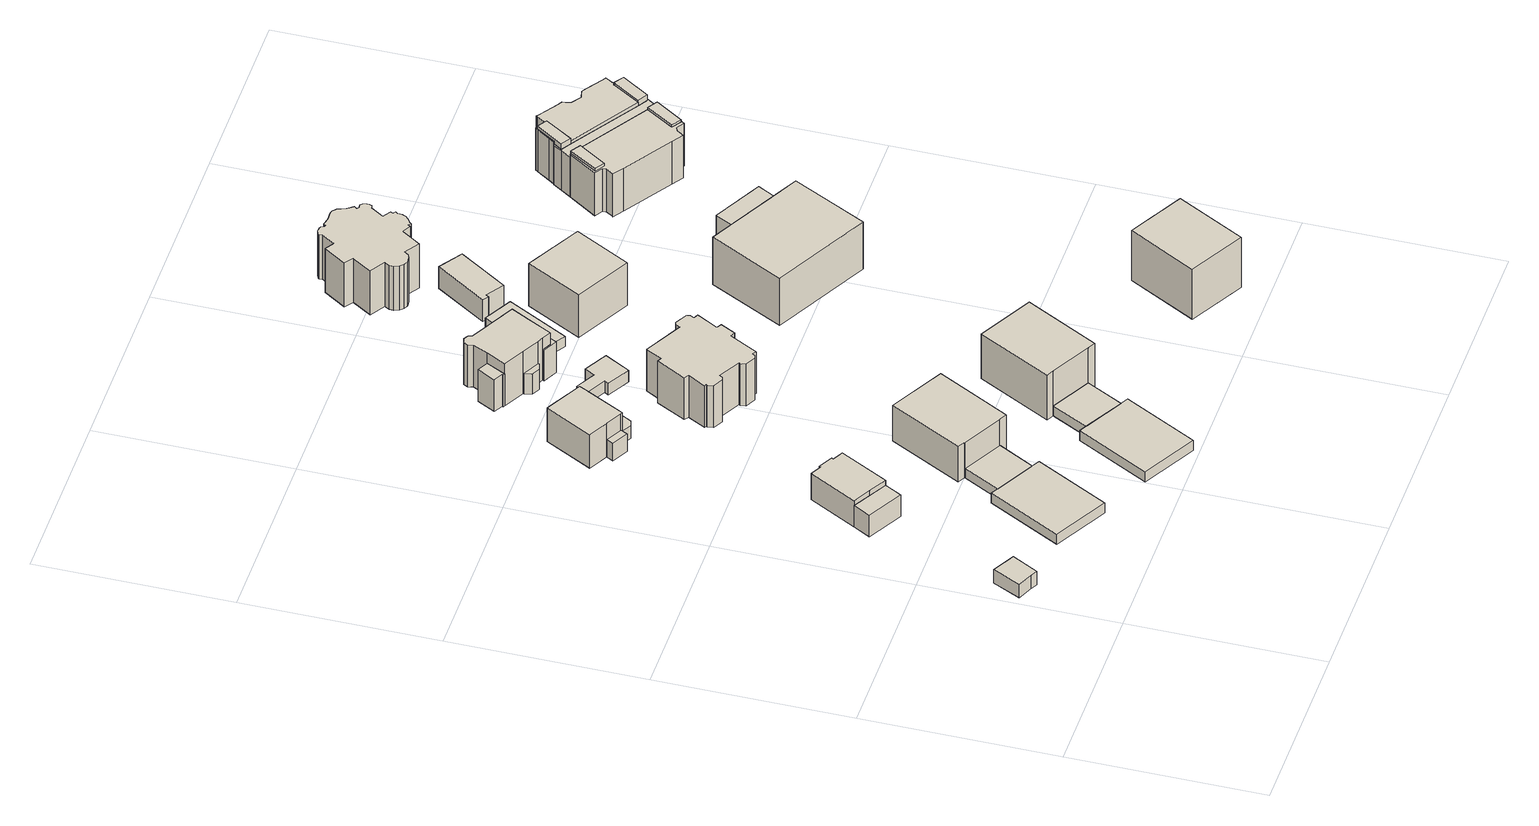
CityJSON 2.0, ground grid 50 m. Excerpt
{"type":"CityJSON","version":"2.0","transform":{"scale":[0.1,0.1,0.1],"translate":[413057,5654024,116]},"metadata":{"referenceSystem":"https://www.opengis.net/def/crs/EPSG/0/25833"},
"CityObjects":{
"building1":{"type":"Building","attributes":{"Dachtyp_tdc":"tdcPolyFlatRoof","Gemeindeschluessel":14612000,"Dachneigung":6.01,"QualitaetDacherkennung":58,"Geometrietyp2DReferenz":"3000","measuredHeight":4.51,"function":"31001_9998","roofType":"2100"},"geometry":[{"type":"Solid","lod":"1","boundaries":[[[[0,1,2,3,4,5]],[[6,7,8,9,10,11]],[[5,7,6,0]],[[4,8,7,5]],[[3,9,8,4]],[[2,10,9,3]],[[1,11,10,2]],[[0,6,11,1]]]]}]},
"building2":{"type":"Building","attributes":{"Dachtyp_tdc":"tdcPolyFlatRoof","Gemeindeschluessel":14612000,"Dachneigung":28.49,"QualitaetDacherkennung":72,"Geometrietyp2DReferenz":"3000","measuredHeight":7.77,"function":"31001_9998","roofType":"2100"},"geometry":[{"type":"Solid","lod":"1","boundaries":[[[[12,13,14,15]],[[16,17,18,19]],[[15,17,16,12]],[[14,18,17,15]],[[13,19,18,14]],[[12,16,19,13]]]]}]},
"building3":{"type":"Building","attributes":{"Dachtyp_tdc":"tdcHipAndGableRoof","Gemeindeschluessel":14612000,"Dachneigung":27.91,"QualitaetDacherkennung":76,"Geometrietyp2DReferenz":"3000","measuredHeight":9.47,"function":"31001_9998","roofType":"5000"},"geometry":[{"type":"Solid","lod":"1","boundaries":[[[[20,21,22,23,24,25,26,27,28]],[[19,29,30,31,32,33,34,16,35]],[[28,29,19,20]],[[27,30,29,28]],[[26,31,30,27]],[[25,32,31,26]],[[24,33,32,25]],[[23,34,33,24]],[[22,16,34,23]],[[21,35,16,22]],[[20,19,35,21]]]]}]},
"building4":{"type":"Building","attributes":{"Gemeindeschluessel":14612000,"Geometrietyp2DReferenz":"3000","function":"31001_9998","roofType":"9999"},"children":["building4-1","building4-2","building4-3"]},
"building4-1":{"type":"BuildingPart","attributes":{"Dachtyp_tdc":"tdcGableRoof","Dachneigung":55.1,"QualitaetDacherkennung":4,"Geometrietyp2DReferenz":"3000","measuredHeight":19.29,"roofType":"3100"},"parents":["building4"],"geometry":[{"type":"Solid","lod":"1","boundaries":[[[[36,37,38,39,40,41,42]],[[43,44,45,46,47,48,49]],[[42,44,43,36]],[[41,45,44,42]],[[40,46,45,41]],[[39,47,46,40]],[[38,48,47,39]],[[37,49,48,38]],[[36,43,49,37]]]]}]},
"building4-2":{"type":"BuildingPart","attributes":{"Dachtyp_tdc":"tdcFreeFormRoof","Dachneigung":15.93,"QualitaetDacherkennung":13,"Geometrietyp2DReferenz":"3000","measuredHeight":3.66,"roofType":"5000"},"parents":["building4"],"geometry":[{"type":"Solid","lod":"1","boundaries":[[[[50,51,52,53]],[[45,54,55,46]],[[53,54,45,50]],[[52,55,54,53]],[[51,46,55,52]],[[50,45,46,51]]]]}]},
"building4-3":{"type":"BuildingPart","attributes":{"Dachtyp_tdc":"tdcPolyFlatRoof","Dachneigung":0,"QualitaetDacherkennung":24,"Geometrietyp2DReferenz":"3000","measuredHeight":3,"roofType":"1000"},"parents":["building4"],"geometry":[{"type":"Solid","lod":"1","boundaries":[[[[56,57,58,59,60,61]],[[62,63,55,54,64,65]],[[61,63,62,56]],[[60,55,63,61]],[[59,54,55,60]],[[58,64,54,59]],[[57,65,64,58]],[[56,62,65,57]]]]}]},
"building5":{"type":"Building","attributes":{"Gemeindeschluessel":14612000,"Geometrietyp2DReferenz":"3000","function":"31001_9998","roofType":"9999"},"children":["building5-1","building5-2","building5-3"]},
"building5-1":{"type":"BuildingPart","attributes":{"Dachtyp_tdc":"tdcHipRoof","Dachneigung":44.51,"QualitaetDacherkennung":68,"Geometrietyp2DReferenz":"3000","measuredHeight":13.03,"roofType":"3200"},"parents":["building5"],"geometry":[{"type":"Solid","lod":"1","boundaries":[[[[66,67,68,69,70,71,72,73,74,75,76,77]],[[78,79,80,81,82,83,84,85,86,87,88,89]],[[77,79,78,66]],[[76,80,79,77]],[[75,81,80,76]],[[74,82,81,75]],[[73,83,82,74]],[[72,84,83,73]],[[71,85,84,72]],[[70,86,85,71]],[[69,87,86,70]],[[68,88,87,69]],[[67,89,88,68]],[[66,78,89,67]]]]}]},
"building5-2":{"type":"BuildingPart","attributes":{"Dachtyp_tdc":"tdcFreeFormRoof","Dachneigung":12.97,"QualitaetDacherkennung":56,"Geometrietyp2DReferenz":"3000","measuredHeight":4.79,"roofType":"5000"},"parents":["building5"],"geometry":[{"type":"MultiSurface","lod":"1","boundaries":[[[90,91,92,93,94,95,96,97,96,98,99]],[[79,100,101,78,89,101,102,103,104,105,106,107]],[[98,100,79,99]],[[100,98,96,101]],[[89,78,97]],[[95,102,101,96]],[[94,103,102,95]],[[93,104,103,94]],[[92,105,104,93]],[[91,106,105,92]],[[90,107,106,91]],[[99,79,107,90]]]}]},
"building5-3":{"type":"BuildingPart","attributes":{"Dachtyp_tdc":"tdcGableRoof","Dachneigung":31.32,"QualitaetDacherkennung":10,"Geometrietyp2DReferenz":"3000","measuredHeight":6.51,"roofType":"3100"},"parents":["building5"],"geometry":[{"type":"Solid","lod":"1","boundaries":[[[[108,109,110,111]],[[112,82,81,113]],[[111,82,112,108]],[[110,81,82,111]],[[109,113,81,110]],[[108,112,113,109]]]]}]},
"building6":{"type":"Building","attributes":{"Gemeindeschluessel":14612000,"Geometrietyp2DReferenz":"3000","function":"31001_9998","roofType":"9999"},"children":["building6-1","building6-2","building6-3"]},
"building6-1":{"type":"BuildingPart","attributes":{"Dachtyp_tdc":"tdcPolyFlatRoof","Dachneigung":0,"QualitaetDacherkennung":0,"Geometrietyp2DReferenz":"3000","measuredHeight":3,"roofType":"9999"},"parents":["building6"],"geometry":[{"type":"Solid","lod":"1","boundaries":[[[[114,115,116,117]],[[118,119,120,121]],[[117,119,118,114]],[[116,120,119,117]],[[115,121,120,116]],[[114,118,121,115]]]]}]},
"building6-2":{"type":"BuildingPart","attributes":{"Dachtyp_tdc":"tdcPolyFlatRoof","Dachneigung":0,"QualitaetDacherkennung":0,"Geometrietyp2DReferenz":"3000","measuredHeight":3.1,"roofType":"9999"},"parents":["building6"],"geometry":[{"type":"Solid","lod":"1","boundaries":[[[[122,123,124,125,126,127]],[[128,129,118,121,130,131]],[[127,129,128,122]],[[126,118,129,127]],[[125,121,118,126]],[[124,130,121,125]],[[123,131,130,124]],[[122,128,131,123]]]]}]},
"building6-3":{"type":"BuildingPart","attributes":{"Dachtyp_tdc":"tdcPolyFlatRoof","Dachneigung":0,"QualitaetDacherkennung":4,"Geometrietyp2DReferenz":"3000","measuredHeight":13.54,"roofType":"1000"},"parents":["building6"],"geometry":[{"type":"Solid","lod":"1","boundaries":[[[[132,133,134,135,136,137]],[[138,139,120,119,140,141]],[[137,139,138,132]],[[136,120,139,137]],[[135,119,120,136]],[[134,140,119,135]],[[133,141,140,134]],[[132,138,141,133]]]]}]},
"building7":{"type":"Building","attributes":{"Dachtyp_tdc":"tdcFreeFormRoof","Gemeindeschluessel":14612000,"Dachneigung":39.79,"QualitaetDacherkennung":67,"Geometrietyp2DReferenz":"3000","measuredHeight":15.76,"function":"31001_9998","roofType":"5000"},"geometry":[{"type":"Solid","lod":"1","boundaries":[[[[142,143,144,145,146,147,148,149,150,151,152,153,154,155,156,157,158,159,160,161,162,163,164,165,166,167,168,169,170,171]],[[172,173,174,175,176,177,178,179,180,181,182,183,184,185,186,187,188,189,190,191,192,193,194,195,196,197,198,199,200,201]],[[171,173,172,142]],[[170,174,173,171]],[[169,175,174,170]],[[168,176,175,169]],[[167,177,176,168]],[[166,178,177,167]],[[165,179,178,166]],[[164,180,179,165]],[[163,181,180,164]],[[162,182,181,163]],[[161,183,182,162]],[[160,184,183,161]],[[159,185,184,160]],[[158,186,185,159]],[[157,187,186,158]],[[156,188,187,157]],[[155,189,188,156]],[[154,190,189,155]],[[153,191,190,154]],[[152,192,191,153]],[[151,193,192,152]],[[150,194,193,151]],[[149,195,194,150]],[[148,196,195,149]],[[147,197,196,148]],[[146,198,197,147]],[[145,199,198,146]],[[144,200,199,145]],[[143,201,200,144]],[[142,172,201,143]]]]}]},
"building8":{"type":"Building","attributes":{"Dachtyp_tdc":"tdcFreeFormRoof","Gemeindeschluessel":14612000,"Dachneigung":14.31,"QualitaetDacherkennung":32,"Geometrietyp2DReferenz":"3000","measuredHeight":4.72,"function":"31001_9998","roofType":"5000"},"geometry":[{"type":"Solid","lod":"1","boundaries":[[[[202,203,204,205,206,207,208,209,210]],[[211,212,213,214,215,216,217,218,219]],[[210,212,211,202]],[[209,213,212,210]],[[208,214,213,209]],[[207,215,214,208]],[[206,216,215,207]],[[205,217,216,206]],[[204,218,217,205]],[[203,219,218,204]],[[202,211,219,203]]]]}]},
"building9":{"type":"Building","attributes":{"Gemeindeschluessel":14612000,"Geometrietyp2DReferenz":"3000","function":"31001_9998","roofType":"9999"},"children":["building9-1","building9-2","building9-3","building9-4","building9-5"]},
"building9-1":{"type":"BuildingPart","attributes":{"Dachtyp_tdc":"tdcPolyFlatRoof","Dachneigung":19.81,"QualitaetDacherkennung":41,"Geometrietyp2DReferenz":"3000","measuredHeight":10.29,"roofType":"2100"},"parents":["building9"],"geometry":[{"type":"Solid","lod":"1","boundaries":[[[[220,221,222,223,224,225]],[[226,227,228,229,230,231]],[[225,227,226,220]],[[224,228,227,225]],[[223,229,228,224]],[[222,230,229,223]],[[221,231,230,222]],[[220,226,231,221]]]]}]},
"building9-2":{"type":"BuildingPart","attributes":{"Dachtyp_tdc":"tdcGableRoof","Dachneigung":10.82,"QualitaetDacherkennung":28,"Geometrietyp2DReferenz":"3000","measuredHeight":9.59,"roofType":"3100"},"parents":["building9"],"geometry":[{"type":"Solid","lod":"1","boundaries":[[[[232,233,234,235,236,237,238,239]],[[240,241,242,243,244,245,246,247]],[[239,241,240,232]],[[238,242,241,239]],[[237,243,242,238]],[[236,244,243,237]],[[235,245,244,236]],[[234,246,245,235]],[[233,247,246,234]],[[232,240,247,233]]]]}]},
"building9-3":{"type":"BuildingPart","attributes":{"Dachtyp_tdc":"tdcPolyFlatRoof","Dachneigung":16.3,"QualitaetDacherkennung":26,"Geometrietyp2DReferenz":"3000","measuredHeight":9.71,"roofType":"2100"},"parents":["building9"],"geometry":[{"type":"Solid","lod":"1","boundaries":[[[[248,249,250,251]],[[252,253,254,255]],[[251,253,252,248]],[[250,254,253,251]],[[249,255,254,250]],[[248,252,255,249]]]]}]},
"building9-4":{"type":"BuildingPart","attributes":{"Dachtyp_tdc":"tdcHipRoof","Dachneigung":30.86,"QualitaetDacherkennung":62,"Geometrietyp2DReferenz":"3000","measuredHeight":14.97,"roofType":"3200"},"parents":["building9"],"geometry":[{"type":"Solid","lod":"1","boundaries":[[[[256,257,258,259,260,261,262,263,264,265,266,267,268,269,270,271]],[[272,254,253,243,241,240,273,274,227,226,275,276,277,278,279,280]],[[271,254,272,256]],[[270,253,254,271]],[[269,243,253,270]],[[268,241,243,269]],[[267,240,241,268]],[[266,273,240,267]],[[265,274,273,266]],[[264,227,274,265]],[[263,226,227,264]],[[262,275,226,263]],[[261,276,275,262]],[[260,277,276,261]],[[259,278,277,260]],[[258,279,278,259]],[[257,280,279,258]],[[256,272,280,257]]]]}]},
"building9-5":{"type":"BuildingPart","attributes":{"Dachtyp_tdc":"tdcFreeFormRoof","Dachneigung":67.66,"QualitaetDacherkennung":7,"Geometrietyp2DReferenz":"3000","measuredHeight":10.24,"roofType":"5000"},"parents":["building9"],"geometry":[{"type":"Solid","lod":"1","boundaries":[[[[281,282,283,284,285,286]],[[273,287,288,289,290,274]],[[286,287,273,281]],[[285,288,287,286]],[[284,289,288,285]],[[283,290,289,284]],[[282,274,290,283]],[[281,273,274,282]]]]}]},
"building10":{"type":"Building","attributes":{"Dachtyp_tdc":"tdcPolyFlatRoof","Gemeindeschluessel":14612000,"Dachneigung":3.12,"QualitaetDacherkennung":84,"Geometrietyp2DReferenz":"3000","measuredHeight":3.34,"function":"31001_9998","roofType":"2100"},"geometry":[{"type":"Solid","lod":"1","boundaries":[[[[291,292,293,294,295,296,297]],[[298,299,300,301,302,303,304]],[[297,299,298,291]],[[296,300,299,297]],[[295,301,300,296]],[[294,302,301,295]],[[293,303,302,294]],[[292,304,303,293]],[[291,298,304,292]]]]}]},
"building11":{"type":"Building","attributes":{"Gemeindeschluessel":14612000,"Geometrietyp2DReferenz":"3000","function":"31001_9998","roofType":"9999"},"children":["building11-1","building11-2"]},
"building11-1":{"type":"BuildingPart","attributes":{"Dachtyp_tdc":"tdcFreeFormRoof","Dachneigung":56.4,"QualitaetDacherkennung":11,"Geometrietyp2DReferenz":"3000","measuredHeight":10.3,"roofType":"5000"},"parents":["building11"],"geometry":[{"type":"Solid","lod":"1","boundaries":[[[[305,306,307,308,309,310,311]],[[312,313,314,315,316,317,318]],[[311,313,312,305]],[[310,314,313,311]],[[309,315,314,310]],[[308,316,315,309]],[[307,317,316,308]],[[306,318,317,307]],[[305,312,318,306]]]]}]},
"building11-2":{"type":"BuildingPart","attributes":{"Dachtyp_tdc":"tdcCutTentRoof","Dachneigung":0.281,"QualitaetDacherkennung":68,"Geometrietyp2DReferenz":"3000","measuredHeight":14.4,"roofType":"9999"},"parents":["building11"],"geometry":[{"type":"Solid","lod":"1","boundaries":[[[[319,320,321,322]],[[323,324,325,326]],[[322,324,323,319]],[[321,325,324,322]],[[320,326,325,321]],[[319,323,326,320]]]]}]},
"building12":{"type":"Building","attributes":{"Dachtyp_tdc":"tdcPolyFlatRoof","Gemeindeschluessel":14612000,"Dachneigung":0,"QualitaetDacherkennung":60,"Geometrietyp2DReferenz":"3000","measuredHeight":6.57,"function":"31001_9998","roofType":"1000"},"geometry":[{"type":"Solid","lod":"1","boundaries":[[[[327,328,329,330,331,332]],[[333,334,335,336,337,338]],[[332,334,333,327]],[[331,335,334,332]],[[330,336,335,331]],[[329,337,336,330]],[[328,338,337,329]],[[327,333,338,328]]]]}]},
"building13":{"type":"Building","attributes":{"Dachtyp_tdc":"tdcPolyFlatRoof","Gemeindeschluessel":14612000,"Dachneigung":0,"QualitaetDacherkennung":64,"Geometrietyp2DReferenz":"3000","measuredHeight":15.15,"function":"31001_9998","roofType":"1000"},"geometry":[{"type":"Solid","lod":"1","boundaries":[[[[339,340,341,342]],[[343,344,345,346]],[[342,344,343,339]],[[341,345,344,342]],[[340,346,345,341]],[[339,343,346,340]]]]}]},
"building14":{"type":"Building","attributes":{"Dachtyp_tdc":"tdcFreeFormRoof","Gemeindeschluessel":14612000,"Dachneigung":15.2,"QualitaetDacherkennung":17,"Geometrietyp2DReferenz":"3000","measuredHeight":15.21,"function":"31001_9998","roofType":"5000"},"geometry":[{"type":"Solid","lod":"1","boundaries":[[[[347,348,349,350,351,352,353,354,355,356,357,358,359,360,361,362,363,364,365,366,367,368,369,370,371,372,373,374,375,376,377,378,379,380,381,382,383,384,385,386,387,388,389,390,391,392,393,394,395,396,397]],[[398,399,400,401,402,403,404,405,406,407,408,409,410,411,412,413,414,415,416,417,418,419,420,421,422,423,424,425,426,427,428,429,430,431,432,433,434,435,436,437,438,439,440,441,442,443,444,445,446,447,448]],[[397,399,398,347]],[[396,400,399,397]],[[395,401,400,396]],[[394,402,401,395]],[[393,403,402,394]],[[392,404,403,393]],[[391,405,404,392]],[[390,406,405,391]],[[389,407,406,390]],[[388,408,407,389]],[[387,409,408,388]],[[386,410,409,387]],[[385,411,410,386]],[[384,412,411,385]],[[383,413,412,384]],[[382,414,413,383]],[[381,415,414,382]],[[380,416,415,381]],[[379,417,416,380]],[[378,418,417,379]],[[377,419,418,378]],[[376,420,419,377]],[[375,421,420,376]],[[374,422,421,375]],[[373,423,422,374]],[[372,424,423,373]],[[371,425,424,372]],[[370,426,425,371]],[[369,427,426,370]],[[368,428,427,369]],[[367,429,428,368]],[[366,430,429,367]],[[365,431,430,366]],[[364,432,431,365]],[[363,433,432,364]],[[362,434,433,363]],[[361,435,434,362]],[[360,436,435,361]],[[359,437,436,360]],[[358,438,437,359]],[[357,439,438,358]],[[356,440,439,357]],[[355,441,440,356]],[[354,442,441,355]],[[353,443,442,354]],[[352,444,443,353]],[[351,445,444,352]],[[350,446,445,351]],[[349,447,446,350]],[[348,448,447,349]],[[347,398,448,348]]]]}]},
"building15":{"type":"Building","attributes":{"Gemeindeschluessel":14612000,"Geometrietyp2DReferenz":"3000","function":"31001_9998","roofType":"9999"},"children":["building15-1","building15-2"]},
"building15-1":{"type":"BuildingPart","attributes":{"Dachtyp_tdc":"tdcHipRoof","Dachneigung":45.53,"QualitaetDacherkennung":40,"Geometrietyp2DReferenz":"3000","measuredHeight":15.23,"roofType":"3200"},"parents":["building15"],"geometry":[{"type":"Solid","lod":"1","boundaries":[[[[449,450,451,452]],[[453,454,455,456]],[[451,454,453,452]],[[450,455,454,451]],[[449,456,455,450]],[[452,453,456,449]]]]}]},
"building15-2":{"type":"BuildingPart","attributes":{"Dachtyp_tdc":"tdcPolyFlatRoof","Dachneigung":0,"QualitaetDacherkennung":54,"Geometrietyp2DReferenz":"3000","measuredHeight":14.47,"roofType":"1000"},"parents":["building15"],"geometry":[{"type":"Solid","lod":"1","boundaries":[[[[457,458,459,460,461,462]],[[463,464,453,456,465,466]],[[462,464,463,457]],[[461,453,464,462]],[[460,456,453,461]],[[459,465,456,460]],[[458,466,465,459]],[[457,463,466,458]]]]}]},
"building16":{"type":"Building","attributes":{"name":"Kirche Jesu Christi der Heiligen der letzten Tage","Gemeindeschluessel":14612000,"QualitaetDacherkennung":100,"Geometrietyp2DReferenz":"3000","function":"31001_3041","roofType":"9999"},"children":["building16-1","building16-2","building16-3","building16-4","building16-5","building16-6","building16-7"]},
"building16-1":{"type":"BuildingPart","attributes":{"Dachtyp_tdc":"tdcPolyFlatRoof","Dachneigung":0,"QualitaetDacherkennung":100,"Geometrietyp2DReferenz":"3000","measuredHeight":11.91,"roofType":"1000"},"parents":["building16"],"geometry":[{"type":"Solid","lod":"1","boundaries":[[[[467,468,469,470,471,472,473,474,475,476,477,478,479,480,481,482,483,484,485,486,487]],[[488,489,490,491,492,493,494,495,496,497,498,499,500,501,502,503,504,505,506,507,508]],[[487,489,488,467]],[[486,490,489,487]],[[485,491,490,486]],[[484,492,491,485]],[[483,493,492,484]],[[482,494,493,483]],[[481,495,494,482]],[[480,496,495,481]],[[479,497,496,480]],[[478,498,497,479]],[[477,499,498,478]],[[476,500,499,477]],[[475,501,500,476]],[[474,502,501,475]],[[473,503,502,474]],[[472,504,503,473]],[[471,505,504,472]],[[470,506,505,471]],[[469,507,506,470]],[[468,508,507,469]],[[467,488,508,468]]]]}]},
"building16-2":{"type":"BuildingPart","attributes":{"Dachtyp_tdc":"tdcHipAndGableRoof","Dachneigung":32.59,"QualitaetDacherkennung":100,"Geometrietyp2DReferenz":"3000","measuredHeight":15.13,"roofType":"5000"},"parents":["building16"],"geometry":[{"type":"Solid","lod":"1","boundaries":[[[[509,510,511,512]],[[513,514,515,516]],[[512,514,513,509]],[[511,515,514,512]],[[510,516,515,511]],[[509,513,516,510]]]]}]},
"building16-3":{"type":"BuildingPart","attributes":{"Dachtyp_tdc":"tdcHipRoof","Dachneigung":36.79,"QualitaetDacherkennung":100,"Geometrietyp2DReferenz":"3000","measuredHeight":16.13,"roofType":"3200"},"parents":["building16"],"geometry":[{"type":"Solid","lod":"1","boundaries":[[[[517,518,519,520,521,522,523,524,525,526,527,528,529,530,531,532,533,534,535,536,537,538,539,540,541,542,543,544,545,546,547,548]],[[549,550,551,552,553,554,555,556,557,558,559,560,561,562,563,564,565,566,567,568,569,570,571,572,573,574,575,576,577,578,579,580]],[[548,550,549,517]],[[547,551,550,548]],[[546,552,551,547]],[[545,553,552,546]],[[544,554,553,545]],[[543,555,554,544]],[[542,556,555,543]],[[541,557,556,542]],[[540,558,557,541]],[[539,559,558,540]],[[538,560,559,539]],[[537,561,560,538]],[[536,562,561,537]],[[535,563,562,536]],[[534,564,563,535]],[[533,565,564,534]],[[532,566,565,533]],[[531,567,566,532]],[[530,568,567,531]],[[529,569,568,530]],[[528,570,569,529]],[[527,571,570,528]],[[526,572,571,527]],[[525,573,572,526]],[[524,574,573,525]],[[523,575,574,524]],[[522,576,575,523]],[[521,577,576,522]],[[520,578,577,521]],[[519,579,578,520]],[[518,580,579,519]],[[517,549,580,518]]]]}]},
"building16-4":{"type":"BuildingPart","attributes":{"Dachtyp_tdc":"tdcHipAndGableRoof","Dachneigung":32.59,"QualitaetDacherkennung":100,"Geometrietyp2DReferenz":"3000","measuredHeight":15.2,"roofType":"5000"},"parents":["building16"],"geometry":[{"type":"Solid","lod":"1","boundaries":[[[[581,582,583,584]],[[585,586,503,502]],[[584,586,585,581]],[[583,503,586,584]],[[582,502,503,583]],[[581,585,502,582]]]]}]},
"building16-5":{"type":"BuildingPart","attributes":{"Dachtyp_tdc":"tdcHipAndGableRoof","Dachneigung":33.02,"QualitaetDacherkennung":100,"Geometrietyp2DReferenz":"3000","measuredHeight":14.89,"roofType":"5000"},"parents":["building16"],"geometry":[{"type":"Solid","lod":"1","boundaries":[[[[587,588,589,590]],[[591,592,593,594]],[[590,592,591,587]],[[589,593,592,590]],[[588,594,593,589]],[[587,591,594,588]]]]}]},
"building16-6":{"type":"BuildingPart","attributes":{"Dachtyp_tdc":"tdcHipRoof","Dachneigung":36.79,"QualitaetDacherkennung":100,"Geometrietyp2DReferenz":"3000","measuredHeight":16.31,"roofType":"3200"},"parents":["building16"],"geometry":[{"type":"Solid","lod":"1","boundaries":[[[[595,596,597,598,599,600,601,602,603,604,605,606,607,608,609,610,611,612,613,614,615,616,617]],[[500,618,619,498,497,620,621,622,623,624,625,626,627,628,629,630,631,505,504,586,585,502,501]],[[617,618,500,595]],[[616,619,618,617]],[[615,498,619,616]],[[614,497,498,615]],[[613,620,497,614]],[[612,621,620,613]],[[611,622,621,612]],[[610,623,622,611]],[[609,624,623,610]],[[608,625,624,609]],[[607,626,625,608]],[[606,627,626,607]],[[605,628,627,606]],[[604,629,628,605]],[[603,630,629,604]],[[602,631,630,603]],[[601,505,631,602]],[[600,504,505,601]],[[599,586,504,600]],[[598,585,586,599]],[[597,502,585,598]],[[596,501,502,597]],[[595,500,501,596]]]]}]},
"building16-7":{"type":"BuildingPart","attributes":{"Dachtyp_tdc":"tdcHipAndGableRoof","Dachneigung":33.29,"QualitaetDacherkennung":100,"Geometrietyp2DReferenz":"3000","measuredHeight":15.27,"roofType":"5000"},"parents":["building16"],"geometry":[{"type":"Solid","lod":"1","boundaries":[[[[632,633,634,635]],[[500,499,619,618]],[[635,499,500,632]],[[634,619,499,635]],[[633,618,619,634]],[[632,500,618,633]]]]}]}
},
"vertices":[
[4,252,60],[43,234,60],[60,226,60],[96,293,60],[80,301,60],[38,324,60],[4,252,19],[38,324,19],[80,301,19],[96,293,19],[60,226,19],[43,234,19],
[227,640,89],[136,690,89],[112,646,89],[203,596,89],[227,640,24],[203,596,24],[112,646,24],[136,690,24],
[136,690,104],[182,665,104],[227,640,104],[294,764,104],[267,778,104],[269,783,104],[233,802,104],[231,798,104],[203,813,104],[203,813,24],[231,798,24],[233,802,24],[269,783,24],[267,778,24],[294,764,24],[182,665,24],
[616,619,118],[475,695,118],[375,507,118],[394,497,118],[394,496,118],[496,442,118],[515,431,118],[616,619,10],[515,431,10],[496,442,10],[394,496,10],[394,497,10],[375,507,10],[475,695,10],
[496,442,39],[394,496,39],[343,402,39],[445,348,39],[445,348,10],[343,402,10],
[223,224,40],[363,149,40],[464,337,40],[445,348,40],[343,402,40],[324,412,40],[223,224,10],[324,412,10],[464,337,10],[363,149,10],
[320,1387,123],[321,1387,123],[331,1408,123],[333,1411,123],[299,1429,123],[245,1458,123],[237,1462,123],[172,1340,123],[222,1314,123],[264,1292,123],[269,1289,123],[272,1295,123],[320,1387,21],[272,1295,21],[269,1289,21],[264,1292,21],[222,1314,21],[172,1340,21],[237,1462,21],[245,1458,21],[299,1429,21],[333,1411,21],[331,1408,21],[321,1387,21],
[301,1278,60],[317,1283,60],[324,1295,60],[331,1308,60],[325,1324,60],[307,1334,60],[296,1340,60],[320,1387,60],[283,1317,60],[272,1295,60],[283,1317,21],[296,1340,21],[307,1334,21],[325,1324,21],[331,1308,21],[324,1295,21],[317,1283,21],[301,1278,21],
[212,1296,74],[254,1273,74],[264,1292,74],[222,1314,74],[212,1296,21],[254,1273,21],
[603,263,51],[705,208,51],[755,302,51],[653,357,51],[603,263,21],[653,357,21],[755,302,21],[705,208,21],
[483,85,52],[623,10,52],[724,198,52],[705,208,52],[603,263,52],[584,273,52],[483,85,21],[584,273,21],[724,198,21],[623,10,21],
[876,480,157],[735,555,157],[634,367,157],[653,357,157],[755,302,157],[775,292,157],[876,480,21],[775,292,21],[634,367,21],[735,555,21],
[475,1290,149],[452,1248,149],[441,1254,149],[400,1177,149],[411,1170,149],[386,1124,149],[391,1121,149],[389,1118,149],[392,1104,149],[417,1090,149],[427,1093,149],[431,1100,149],[487,1070,149],[485,1067,149],[488,1053,149],[513,1039,149],[523,1042,149],[527,1049,149],[537,1043,149],[576,1116,149],[588,1110,149],[608,1148,149],[596,1155,149],[626,1210,149],[614,1216,149],[620,1226,149],[618,1235,149],[586,1252,149],[578,1248,149],[573,1238,149],[475,1290,22],[573,1238,22],[578,1248,22],[586,1252,22],[618,1235,22],[620,1226,22],[614,1216,22],[626,1210,22],[596,1155,22],[608,1148,22],[588,1110,22],[576,1116,22],[537,1043,22],[527,1049,22],[523,1042,22],[513,1039,22],[488,1053,22],[485,1067,22],[487,1070,22],[431,1100,22],[427,1093,22],[417,1090,22],[392,1104,22],[389,1118,22],[391,1121,22],[386,1124,22],[411,1170,22],[400,1177,22],[441,1254,22],[452,1248,22],
[407,1440,56],[391,1411,56],[443,1382,56],[437,1372,56],[496,1340,56],[532,1405,56],[522,1411,56],[472,1438,56],[458,1412,56],[407,1440,21],[458,1412,21],[472,1438,21],[522,1411,21],[532,1405,21],[496,1340,21],[437,1372,21],[443,1382,21],[391,1411,21],
[363,1644,114],[336,1658,114],[311,1611,114],[334,1599,114],[333,1596,114],[337,1594,114],[363,1644,17],[337,1594,17],[333,1596,17],[334,1599,17],[311,1611,17],[336,1658,17],
[451,1535,109],[449,1531,109],[487,1512,109],[504,1545,109],[521,1577,109],[506,1585,109],[489,1553,109],[474,1523,109],[451,1535,17],[474,1523,17],[489,1553,17],[506,1585,17],[521,1577,17],[504,1545,17],[487,1512,17],[449,1531,17],
[540,1650,111],[446,1699,111],[437,1681,111],[531,1632,111],[540,1650,17],[531,1632,17],[437,1681,17],[446,1699,17],
[412,1694,145],[410,1703,145],[398,1710,145],[393,1709,145],[385,1707,145],[379,1695,145],[383,1683,145],[363,1644,145],[337,1594,145],[392,1565,145],[437,1542,145],[451,1535,145],[474,1523,145],[506,1585,145],[531,1632,145],[437,1681,145],[412,1694,17],[437,1542,17],[392,1565,17],[383,1683,17],[379,1695,17],[385,1707,17],[393,1709,17],[398,1710,17],[410,1703,17],
[437,1542,78],[392,1565,78],[391,1562,78],[397,1543,78],[416,1533,78],[435,1539,78],[435,1539,17],[416,1533,17],[397,1543,17],[391,1562,17],
[580,1518,49],[665,1675,49],[592,1715,49],[591,1712,49],[567,1669,49],[594,1655,49],[537,1545,49],[580,1518,18],[537,1545,18],[594,1655,18],[567,1669,18],[591,1712,18],[592,1715,18],[665,1675,18],
[739,1632,115],[732,1619,115],[801,1582,115],[808,1595,115],[798,1605,115],[787,1615,115],[764,1626,115],[739,1632,21],[764,1626,21],[787,1615,21],[798,1605,21],[808,1595,21],[801,1582,21],[732,1619,21],
[837,1562,150],[694,1639,150],[617,1496,150],[760,1419,150],[837,1562,21],[760,1419,21],[617,1496,21],[694,1639,21],
[613,1727,84],[628,1717,84],[632,1724,84],[677,1694,84],[759,1819,84],[700,1858,84],[613,1727,18],[700,1858,18],[759,1819,18],[677,1694,18],[632,1724,18],[628,1717,18],
[1317,242,170],[1175,319,170],[1080,144,170],[1222,67,170],[1317,242,18],[1222,67,18],[1080,144,18],[1175,319,18],
[661,2139,150],[657,2135,150],[659,2128,150],[637,2094,150],[615,2108,150],[577,2051,150],[599,2036,150],[566,1985,150],[604,1961,150],[598,1949,150],[597,1937,150],[602,1925,150],[610,1916,150],[622,1911,150],[635,1912,150],[646,1917,150],[654,1927,150],[691,1903,150],[724,1953,150],[745,1940,150],[749,1946,150],[755,1941,150],[759,1946,150],[769,1952,150],[777,1960,150],[782,1971,150],[783,1983,150],[787,1988,150],[780,1993,150],[784,1999,150],[763,2012,150],[784,2045,150],[793,2048,150],[796,2054,150],[796,2061,150],[793,2069,150],[788,2075,150],[778,2074,150],[773,2078,150],[778,2085,150],[767,2100,150],[758,2122,150],[749,2130,150],[740,2133,150],[717,2132,150],[699,2136,150],[695,2130,150],[689,2133,150],[687,2140,150],[682,2142,150],[671,2143,150],[661,2139,16],[671,2143,16],[682,2142,16],[687,2140,16],[689,2133,16],[695,2130,16],[699,2136,16],[717,2132,16],[740,2133,16],[749,2130,16],[758,2122,16],[767,2100,16],[778,2085,16],[773,2078,16],[778,2074,16],[788,2075,16],[793,2069,16],[796,2061,16],[796,2054,16],[793,2048,16],[784,2045,16],[763,2012,16],[784,1999,16],[780,1993,16],[787,1988,16],[783,1983,16],[782,1971,16],[777,1960,16],[769,1952,16],[759,1946,16],[755,1941,16],[749,1946,16],[745,1940,16],[724,1953,16],[691,1903,16],[654,1927,16],[646,1917,16],[635,1912,16],[622,1911,16],[610,1916,16],[602,1925,16],[597,1937,16],[598,1949,16],[604,1961,16],[566,1985,16],[599,2036,16],[577,2051,16],[615,2108,16],[637,2094,16],[659,2128,16],[657,2135,16],
[1075,1151,157],[1101,1200,157],[974,1266,157],[949,1217,157],[949,1217,21],[974,1266,21],[1101,1200,21],[1075,1151,21],
[788,1058,165],[1037,929,165],[1136,1120,165],[1075,1151,165],[949,1217,165],[887,1249,165],[788,1058,21],[887,1249,21],[1136,1120,21],[1037,929,21],
[1141,1689,122],[1155,1711,122],[1151,1710,122],[1136,1687,122],[1119,1661,122],[1122,1659,122],[1123,1661,122],[1148,1645,122],[1324,1533,122],[1323,1533,122],[1348,1517,122],[1347,1515,122],[1349,1514,122],[1350,1515,122],[1365,1538,122],[1389,1574,122],[1391,1577,122],[1388,1579,122],[1366,1546,122],[1342,1561,122],[1166,1674,122],[1141,1689,2],[1166,1674,2],[1342,1561,2],[1366,1546,2],[1388,1579,2],[1391,1577,2],[1389,1574,2],[1365,1538,2],[1350,1515,2],[1349,1514,2],[1347,1515,2],[1348,1517,2],[1323,1533,2],[1324,1533,2],[1148,1645,2],[1123,1661,2],[1122,1659,2],[1119,1661,2],[1136,1687,2],[1151,1710,2],[1155,1711,2],
[1166,1674,139],[1212,1745,139],[1187,1761,139],[1141,1689,139],[1166,1674,3],[1141,1689,3],[1187,1761,3],[1212,1745,3],
[1281,1740,132],[1240,1768,132],[1229,1775,132],[1227,1771,132],[1215,1753,132],[1208,1752,132],[1197,1759,132],[1188,1765,132],[1182,1757,132],[1161,1724,132],[1151,1710,132],[1155,1711,132],[1187,1761,132],[1212,1745,132],[1166,1674,132],[1342,1561,132],[1387,1633,132],[1412,1617,132],[1388,1579,132],[1391,1577,132],[1411,1608,132],[1417,1616,132],[1410,1620,132],[1396,1629,132],[1394,1639,132],[1406,1658,132],[1398,1663,132],[1355,1692,132],[1344,1699,132],[1323,1694,132],[1298,1711,132],[1294,1732,132],[1281,1740,4],[1294,1732,4],[1298,1711,4],[1323,1694,4],[1344,1699,4],[1355,1692,4],[1398,1663,4],[1406,1658,4],[1394,1639,4],[1396,1629,4],[1410,1620,4],[1417,1616,4],[1411,1608,4],[1391,1577,4],[1388,1579,4],[1412,1617,4],[1387,1633,4],[1342,1561,4],[1166,1674,4],[1212,1745,4],[1187,1761,4],[1155,1711,4],[1151,1710,4],[1161,1724,4],[1182,1757,4],[1188,1765,4],[1197,1759,4],[1208,1752,4],[1215,1753,4],[1227,1771,4],[1229,1775,4],[1240,1768,4],
[1102,1574,139],[1148,1645,139],[1123,1661,139],[1078,1589,139],[1102,1574,2],[1078,1589,2],
[1387,1633,139],[1342,1561,139],[1366,1546,139],[1412,1617,139],[1387,1633,6],[1412,1617,6],[1366,1546,6],[1342,1561,6],
[1323,1533,132],[1324,1533,132],[1148,1645,132],[1102,1574,132],[1078,1589,132],[1122,1659,132],[1119,1661,132],[1070,1588,132],[1089,1575,132],[1091,1566,132],[1080,1548,132],[1078,1546,132],[1105,1528,132],[1230,1446,132],[1257,1428,132],[1263,1436,132],[1269,1446,132],[1279,1451,132],[1299,1438,132],[1349,1514,132],[1347,1515,132],[1302,1446,132],[1278,1462,132],[1278,1462,2],[1302,1446,2],[1299,1438,2],[1279,1451,2],[1269,1446,2],[1263,1436,2],[1257,1428,2],[1230,1446,2],[1105,1528,2],[1078,1546,2],[1080,1548,2],[1091,1566,2],[1089,1575,2],[1070,1588,2],
[1323,1533,139],[1278,1462,139],[1302,1446,139],[1348,1517,139]
]}
